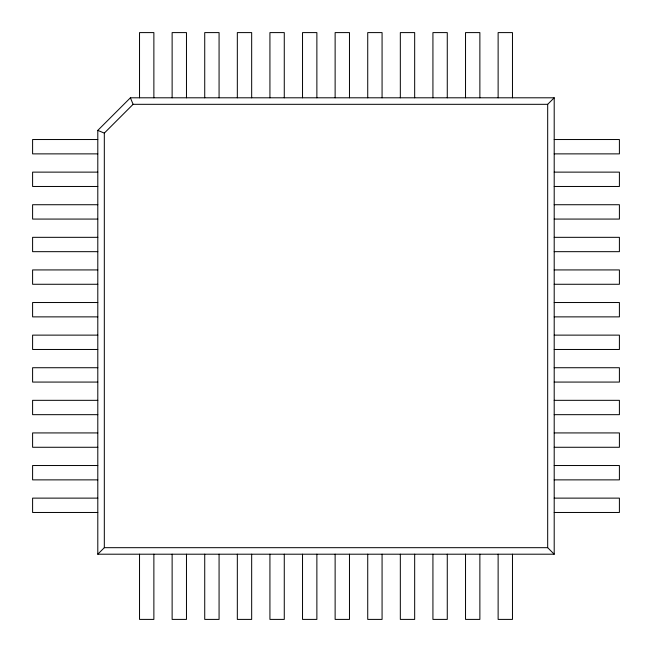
<?xml version="1.0" encoding="UTF-8"?>
<svg xmlns="http://www.w3.org/2000/svg" width="652" height="652" viewBox="0 0 652 652"><rect width="100%" height="100%" fill="white"/><g stroke="black" fill="none" stroke-linecap="round" stroke-linejoin="round"><path stroke-width="0.98" d="M97.8 130.4L130.4 97.8L554.2 97.8L554.2 554.2L97.8 554.2L97.8 130.4L104.32 133.098L104.32 547.68L97.8 554.2M104.32 133.098L133.098 104.32L547.68 104.32L554.2 97.8M97.8 139.528L32.6 139.528L32.6 153.872L97.8 153.872M554.2 139.528L619.4 139.528L619.4 153.872L554.2 153.872M97.8 172.128L32.6 172.128L32.6 186.472L97.8 186.472M554.2 172.128L619.4 172.128L619.4 186.472L554.2 186.472M97.8 204.728L32.6 204.728L32.6 219.072L97.8 219.072M554.2 204.728L619.4 204.728L619.4 219.072L554.2 219.072M97.8 237.328L32.6 237.328L32.6 251.672L97.8 251.672M554.2 237.328L619.4 237.328L619.4 251.672L554.2 251.672M97.8 269.928L32.6 269.928L32.6 284.272L97.8 284.272M554.2 269.928L619.4 269.928L619.4 284.272L554.2 284.272M97.8 302.528L32.6 302.528L32.6 316.872L97.8 316.872M554.2 302.528L619.4 302.528L619.4 316.872L554.2 316.872M97.8 335.128L32.6 335.128L32.6 349.472L97.8 349.472M554.2 335.128L619.4 335.128L619.4 349.472L554.2 349.472M97.8 367.728L32.6 367.728L32.6 382.072L97.8 382.072M554.2 367.728L619.4 367.728L619.4 382.072L554.2 382.072M97.8 400.328L32.6 400.328L32.6 414.672L97.8 414.672M554.2 400.328L619.4 400.328L619.4 414.672L554.2 414.672M97.8 432.928L32.6 432.928L32.6 447.272L97.8 447.272M554.2 432.928L619.4 432.928L619.4 447.272L554.2 447.272M97.8 465.528L32.6 465.528L32.6 479.872L97.8 479.872M554.2 465.528L619.4 465.528L619.4 479.872L554.2 479.872M97.8 498.128L32.6 498.128L32.6 512.472L97.8 512.472M554.2 498.128L619.4 498.128L619.4 512.472L554.2 512.472M104.32 547.68L547.68 547.68L554.2 554.2M130.4 97.8L133.098 104.32M547.68 104.32L547.68 547.68M512.472 97.8L512.472 32.6L498.128 32.6L498.128 97.8M512.472 554.2L512.472 619.4L498.128 619.4L498.128 554.2M479.872 97.8L479.872 32.6L465.528 32.6L465.528 97.8M479.872 554.2L479.872 619.4L465.528 619.4L465.528 554.2M447.272 97.8L447.272 32.6L432.928 32.6L432.928 97.8M447.272 554.2L447.272 619.4L432.928 619.4L432.928 554.2M414.672 97.8L414.672 32.6L400.328 32.6L400.328 97.8M414.672 554.2L414.672 619.4L400.328 619.4L400.328 554.2M382.072 97.8L382.072 32.6L367.728 32.6L367.728 97.8M382.072 554.2L382.072 619.4L367.728 619.4L367.728 554.2M349.472 97.8L349.472 32.6L335.128 32.6L335.128 97.8M349.472 554.2L349.472 619.4L335.128 619.4L335.128 554.2M316.872 97.8L316.872 32.6L302.528 32.6L302.528 97.8M316.872 554.2L316.872 619.4L302.528 619.4L302.528 554.2M284.272 97.8L284.272 32.6L269.928 32.6L269.928 97.8M284.272 554.2L284.272 619.4L269.928 619.4L269.928 554.2M251.672 97.8L251.672 32.6L237.328 32.6L237.328 97.8M251.672 554.2L251.672 619.4L237.328 619.4L237.328 554.2M219.072 97.8L219.072 32.6L204.728 32.6L204.728 97.8M219.072 554.2L219.072 619.4L204.728 619.4L204.728 554.2M186.472 97.8L186.472 32.6L172.128 32.6L172.128 97.8M186.472 554.2L186.472 619.4L172.128 619.4L172.128 554.2M153.872 97.8L153.872 32.6L139.528 32.6L139.528 97.8M153.872 554.2L153.872 619.4L139.528 619.4L139.528 554.2"/></g></svg>
